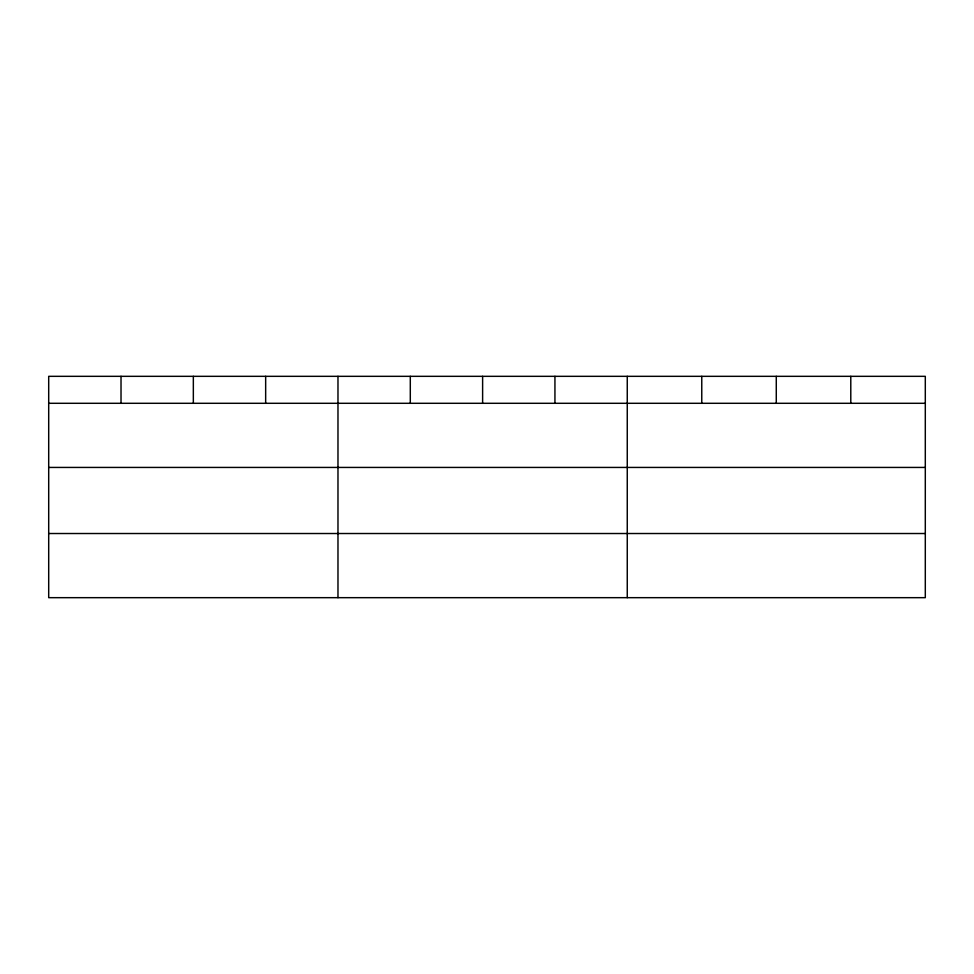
<?xml version="1.0" encoding="UTF-8"?>
<svg xmlns="http://www.w3.org/2000/svg" width="974" height="974" viewBox="0 0 974 974"><rect width="100%" height="100%" fill="white"/><g stroke="black" fill="none" stroke-linecap="round" stroke-linejoin="round"><path stroke-width="1.46" d="M925.3 467.435L925.3 376.329L48.7 376.329L48.7 597.671L925.3 597.671L925.3 467.435L48.7 467.435M48.7 403.297L925.3 403.297M48.7 533.521L925.3 533.521M850.789 376.329L850.789 403.297M776.278 376.329L776.278 403.297M701.767 376.329L701.767 403.297M627.256 376.329L627.256 597.671M554.937 376.329L554.937 403.297M482.617 376.329L482.617 403.297M410.298 376.329L410.298 403.297M337.978 376.329L337.978 597.671M265.659 376.329L265.659 403.297M193.339 376.329L193.339 403.297M121.02 376.329L121.02 403.297"/></g></svg>
